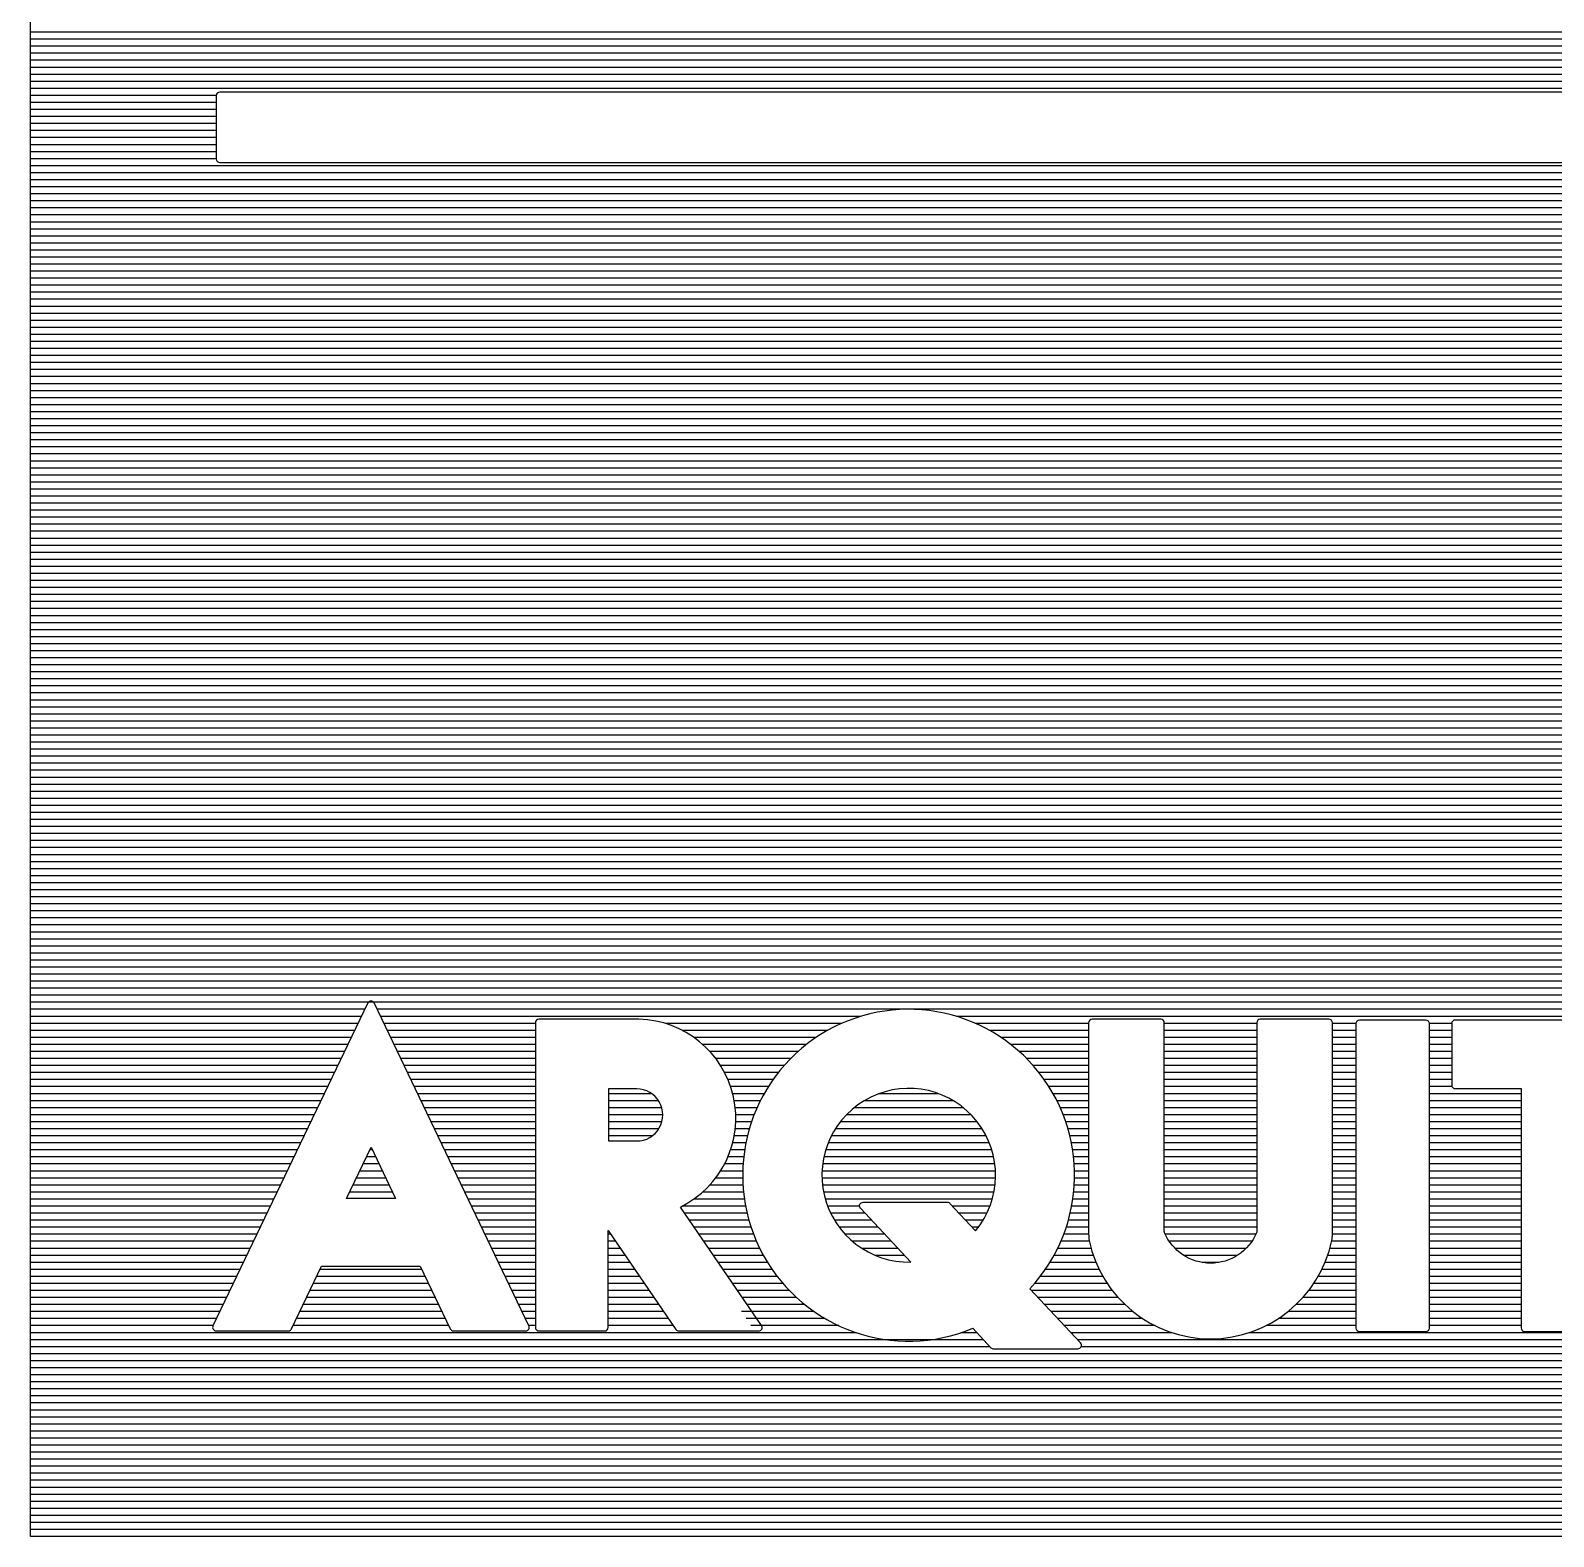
# Model space of a CAD drawing. Extents: x -14 to 107, y -33 to 53.
# Drawn here: x 100.185 to 102.351, y -24.156 to -22.014 of the extents above; entities that cross this region are included whole.
import ezdxf

# ---------------------------------------------------------------- set-up
doc = ezdxf.new("R2010")
doc.units = 0
doc.header["$LTSCALE"] = 1.5
doc.header["$MEASUREMENT"] = 0
doc.layers.add('CARIMBO', color=7, linetype='CONTINUOUS')

msp = doc.modelspace()

# ---------------------------------------------------------------- linework, layer by layer
at = {"layer": 'CARIMBO', "color": 1}
for p, q in [((104.185, -22.0164), (100.185, -22.0164)), ((104.185, -22.0264), (100.185, -22.0264)), ((104.185, -22.0364), (100.185, -22.0364)), ((104.185, -22.0464), (100.185, -22.0464)), ((104.185, -22.0564), (100.185, -22.0564)), ((104.185, -22.0664), (100.185, -22.0664)), ((104.185, -22.0764), (100.185, -22.0764)), ((104.185, -22.0864), (100.185, -22.0864)), ((104.185, -22.0964), (100.185, -22.0964)), ((100.4492, -22.1064), (100.185, -22.1064)), ((100.4492, -22.1164), (100.185, -22.1164)), ((100.4492, -22.1264), (100.185, -22.1264)), ((100.4492, -22.1364), (100.185, -22.1364)), ((100.4492, -22.1464), (100.185, -22.1464)), ((100.4492, -22.1564), (100.185, -22.1564)), ((100.4492, -22.1664), (100.185, -22.1664)), ((100.4492, -22.1764), (100.185, -22.1764)), ((100.4492, -22.1864), (100.185, -22.1864)), ((100.4492, -22.1964), (100.185, -22.1964)), ((104.185, -22.2064), (100.185, -22.2064)), ((104.185, -22.2164), (100.185, -22.2164)), ((104.185, -22.2264), (100.185, -22.2264)), ((104.185, -22.2364), (100.185, -22.2364)), ((104.185, -22.2464), (100.185, -22.2464)), ((104.185, -22.2564), (100.185, -22.2564)), ((104.185, -22.2664), (100.185, -22.2664)), ((104.185, -22.2764), (100.185, -22.2764)), ((104.185, -22.2864), (100.185, -22.2864)), ((104.185, -22.2964), (100.185, -22.2964)), ((104.185, -22.3064), (100.185, -22.3064)), ((104.185, -22.3164), (100.185, -22.3164)), ((104.185, -22.3264), (100.185, -22.3264)), ((104.185, -22.3364), (100.185, -22.3364)), ((104.185, -22.3464), (100.185, -22.3464)), ((104.185, -22.3564), (100.185, -22.3564)), ((104.185, -22.3664), (100.185, -22.3664)), ((104.185, -22.3764), (100.185, -22.3764)), ((104.185, -22.3864), (100.185, -22.3864)), ((104.185, -22.3964), (100.185, -22.3964)), ((104.185, -22.4064), (100.185, -22.4064)), ((104.185, -22.4164), (100.185, -22.4164)), ((104.185, -22.4264), (100.185, -22.4264)), ((104.185, -22.4364), (100.185, -22.4364)), ((104.185, -22.4464), (100.185, -22.4464)), ((104.185, -22.4564), (100.185, -22.4564)), ((104.185, -22.4664), (100.185, -22.4664)), ((104.185, -22.4764), (100.185, -22.4764)), ((104.185, -22.4864), (100.185, -22.4864)), ((104.185, -22.4964), (100.185, -22.4964)), ((104.185, -22.5064), (100.185, -22.5064)), ((104.185, -22.5164), (100.185, -22.5164)), ((104.185, -22.5264), (100.185, -22.5264)), ((104.185, -22.5364), (100.185, -22.5364)), ((104.185, -22.5464), (100.185, -22.5464)), ((104.185, -22.5564), (100.185, -22.5564)), ((104.185, -22.5664), (100.185, -22.5664)), ((104.185, -22.5764), (100.185, -22.5764)), ((104.185, -22.5864), (100.185, -22.5864)), ((104.185, -22.5964), (100.185, -22.5964)), ((104.185, -22.6064), (100.185, -22.6064)), ((104.185, -22.6164), (100.185, -22.6164)), ((104.185, -22.6264), (100.185, -22.6264)), ((104.185, -22.6364), (100.185, -22.6364)), ((104.185, -22.6464), (100.185, -22.6464)), ((104.185, -22.6564), (100.185, -22.6564)), ((104.185, -22.6664), (100.185, -22.6664)), ((104.185, -22.6764), (100.185, -22.6764)), ((104.185, -22.6864), (100.185, -22.6864)), ((104.185, -22.6964), (100.185, -22.6964)), ((104.185, -22.7064), (100.185, -22.7064)), ((104.185, -22.7164), (100.185, -22.7164)), ((104.185, -22.7264), (100.185, -22.7264)), ((104.185, -22.7364), (100.185, -22.7364)), ((104.185, -22.7464), (100.185, -22.7464)), ((104.185, -22.7564), (100.185, -22.7564)), ((104.185, -22.7664), (100.185, -22.7664)), ((104.185, -22.7764), (100.185, -22.7764)), ((104.185, -22.7864), (100.185, -22.7864)), ((104.185, -22.7964), (100.185, -22.7964)), ((104.185, -22.8064), (100.185, -22.8064)), ((104.185, -22.8164), (100.185, -22.8164)), ((104.185, -22.8264), (100.185, -22.8264)), ((104.185, -22.8364), (100.185, -22.8364)), ((104.185, -22.8464), (100.185, -22.8464)), ((104.185, -22.8564), (100.185, -22.8564)), ((104.185, -22.8664), (100.185, -22.8664)), ((104.185, -22.8764), (100.185, -22.8764)), ((104.185, -22.8864), (100.185, -22.8864)), ((104.185, -22.8964), (100.185, -22.8964)), ((104.185, -22.9064), (100.185, -22.9064)), ((104.185, -22.9164), (100.185, -22.9164)), ((104.185, -22.9264), (100.185, -22.9264)), ((104.185, -22.9364), (100.185, -22.9364)), ((104.185, -22.9464), (100.185, -22.9464)), ((104.185, -22.9564), (100.185, -22.9564)), ((104.185, -22.9664), (100.185, -22.9664)), ((104.185, -22.9764), (100.185, -22.9764)), ((104.185, -22.9864), (100.185, -22.9864)), ((104.185, -22.9964), (100.185, -22.9964)), ((104.185, -23.0064), (100.185, -23.0064)), ((104.185, -23.0164), (100.185, -23.0164)), ((104.185, -23.0264), (100.185, -23.0264)), ((104.185, -23.0364), (100.185, -23.0364)), ((104.185, -23.0464), (100.185, -23.0464)), ((104.185, -23.0564), (100.185, -23.0564)), ((104.185, -23.0664), (100.185, -23.0664)), ((104.185, -23.0764), (100.185, -23.0764)), ((104.185, -23.0864), (100.185, -23.0864)), ((104.185, -23.0964), (100.185, -23.0964)), ((104.185, -23.1064), (100.185, -23.1064)), ((104.185, -23.1164), (100.185, -23.1164)), ((104.185, -23.1264), (100.185, -23.1264)), ((104.185, -23.1364), (100.185, -23.1364)), ((104.185, -23.1464), (100.185, -23.1464)), ((104.185, -23.1564), (100.185, -23.1564)), ((104.185, -23.1664), (100.185, -23.1664)), ((104.185, -23.1764), (100.185, -23.1764)), ((104.185, -23.1864), (100.185, -23.1864)), ((104.185, -23.1964), (100.185, -23.1964)), ((104.185, -23.2064), (100.185, -23.2064)), ((104.185, -23.2164), (100.185, -23.2164)), ((104.185, -23.2264), (100.185, -23.2264)), ((104.185, -23.2364), (100.185, -23.2364)), ((104.185, -23.2464), (100.185, -23.2464)), ((104.185, -23.2564), (100.185, -23.2564)), ((104.185, -23.2664), (100.185, -23.2664)), ((104.185, -23.2764), (100.185, -23.2764)), ((104.185, -23.2864), (100.185, -23.2864)), ((104.185, -23.2964), (100.185, -23.2964)), ((104.185, -23.3064), (100.185, -23.3064)), ((104.185, -23.3164), (100.185, -23.3164)), ((104.185, -23.3264), (100.185, -23.3264)), ((104.185, -23.3364), (100.185, -23.3364)), ((104.185, -23.3464), (100.185, -23.3464)), ((104.185, -23.3564), (100.185, -23.3564)), ((104.185, -23.3664), (100.185, -23.3664)), ((104.185, -23.3764), (100.185, -23.3764)), ((104.185, -23.3864), (100.185, -23.3864)), ((104.185, -23.3964), (100.185, -23.3964)), ((100.6604, -23.4064), (100.185, -23.4064)), ((100.6557, -23.4164), (100.185, -23.4164)), ((104.185, -23.4064), (100.6783, -23.4064)), ((101.3662, -23.4164), (100.6831, -23.4164)), ((103.2714, -23.4164), (101.5023, -23.4164)), ((100.6509, -23.4264), (100.185, -23.4264)), ((100.6461, -23.4364), (100.185, -23.4364)), ((100.9032, -23.4264), (100.6879, -23.4264)), ((100.9032, -23.4364), (100.6927, -23.4364)), ((101.3391, -23.4264), (101.088, -23.4264)), ((101.319, -23.4364), (101.1126, -23.4364)), ((101.6902, -23.4264), (101.5294, -23.4264)), ((101.6902, -23.4364), (101.5495, -23.4364)), ((101.9294, -23.4264), (101.7978, -23.4264)), ((101.9294, -23.4364), (101.7978, -23.4364)), ((102.0707, -23.4264), (102.037, -23.4264)), ((102.0707, -23.4364), (102.037, -23.4364)), ((102.2066, -23.4264), (102.1745, -23.4264)), ((102.2066, -23.4364), (102.1745, -23.4364)), ((100.6413, -23.4464), (100.185, -23.4464)), ((100.6365, -23.4564), (100.185, -23.4564)), ((100.9032, -23.4464), (100.6974, -23.4464)), ((100.9032, -23.4564), (100.7022, -23.4564)), ((101.3027, -23.4464), (101.1289, -23.4464)), ((101.2889, -23.4564), (101.1414, -23.4564)), ((101.6902, -23.4464), (101.5658, -23.4464)), ((101.6902, -23.4564), (101.5796, -23.4564)), ((101.9294, -23.4464), (101.7978, -23.4464)), ((101.9294, -23.4564), (101.7978, -23.4564)), ((102.0707, -23.4464), (102.037, -23.4464)), ((102.0707, -23.4564), (102.037, -23.4564)), ((102.2066, -23.4464), (102.1745, -23.4464)), ((102.2066, -23.4564), (102.1745, -23.4564)), ((100.6317, -23.4664), (100.185, -23.4664)), ((100.6269, -23.4764), (100.185, -23.4764)), ((100.9032, -23.4664), (100.707, -23.4664)), ((100.9032, -23.4764), (100.7118, -23.4764)), ((101.277, -23.4664), (101.1515, -23.4664)), ((101.2665, -23.4764), (101.1598, -23.4764)), ((101.6902, -23.4664), (101.5915, -23.4664)), ((101.6902, -23.4764), (101.602, -23.4764)), ((101.9294, -23.4664), (101.7978, -23.4664)), ((101.9294, -23.4764), (101.7978, -23.4764)), ((102.0707, -23.4664), (102.037, -23.4664)), ((102.0707, -23.4764), (102.037, -23.4764)), ((102.2066, -23.4664), (102.1745, -23.4664)), ((102.2066, -23.4764), (102.1745, -23.4764)), ((100.6221, -23.4864), (100.185, -23.4864)), ((100.6173, -23.4964), (100.185, -23.4964)), ((100.6125, -23.5064), (100.185, -23.5064)), ((100.9032, -23.4864), (100.7166, -23.4864)), ((100.9032, -23.4964), (100.7214, -23.4964)), ((100.9032, -23.5064), (100.7262, -23.5064)), ((101.2571, -23.4864), (101.1667, -23.4864)), ((101.2488, -23.4964), (101.1725, -23.4964)), ((101.2413, -23.5064), (101.1772, -23.5064)), ((101.6902, -23.4864), (101.6114, -23.4864)), ((101.6902, -23.4964), (101.6197, -23.4964)), ((101.6902, -23.5064), (101.6272, -23.5064)), ((101.9294, -23.4864), (101.7978, -23.4864)), ((101.9294, -23.4964), (101.7978, -23.4964)), ((101.9294, -23.5064), (101.7978, -23.5064)), ((102.0707, -23.4864), (102.037, -23.4864)), ((102.0707, -23.4964), (102.037, -23.4964)), ((102.0707, -23.5064), (102.037, -23.5064)), ((102.2066, -23.4864), (102.1745, -23.4864)), ((102.2066, -23.4964), (102.1745, -23.4964)), ((102.2066, -23.5064), (102.1745, -23.5064)), ((100.6077, -23.5164), (100.185, -23.5164)), ((100.6029, -23.5264), (100.185, -23.5264)), ((100.9032, -23.5164), (100.731, -23.5164)), ((100.9032, -23.5264), (100.7358, -23.5264)), ((101.0688, -23.5264), (101.0072, -23.5264)), ((101.2347, -23.5164), (101.1809, -23.5164)), ((101.2287, -23.5264), (101.1839, -23.5264)), ((101.477, -23.5264), (101.3915, -23.5264)), ((101.6902, -23.5164), (101.6338, -23.5164)), ((101.6902, -23.5264), (101.6398, -23.5264)), ((101.9294, -23.5164), (101.7978, -23.5164)), ((101.9294, -23.5264), (101.7978, -23.5264)), ((102.0707, -23.5164), (102.037, -23.5164)), ((102.0707, -23.5264), (102.037, -23.5264)), ((102.2071, -23.5164), (102.1745, -23.5164)), ((102.3053, -23.5264), (102.1745, -23.5264)), ((100.5981, -23.5364), (100.185, -23.5364)), ((100.5933, -23.5464), (100.185, -23.5464)), ((100.9032, -23.5364), (100.7406, -23.5364)), ((100.9032, -23.5464), (100.7454, -23.5464)), ((101.0785, -23.5364), (101.0072, -23.5364)), ((101.083, -23.5464), (101.0072, -23.5464)), ((101.2234, -23.5364), (101.1861, -23.5364)), ((101.2186, -23.5464), (101.1875, -23.5464)), ((101.5121, -23.5464), (101.3564, -23.5464)), ((101.4979, -23.5364), (101.3706, -23.5364)), ((101.6902, -23.5364), (101.6451, -23.5364)), ((101.6902, -23.5464), (101.6499, -23.5464)), ((101.9294, -23.5364), (101.7978, -23.5364)), ((101.9294, -23.5464), (101.7978, -23.5464)), ((102.0707, -23.5364), (102.037, -23.5364)), ((102.0707, -23.5464), (102.037, -23.5464)), ((102.3053, -23.5364), (102.1745, -23.5364)), ((102.3053, -23.5464), (102.1745, -23.5464)), ((100.5885, -23.5564), (100.185, -23.5564)), ((100.5837, -23.5664), (100.185, -23.5664)), ((100.9032, -23.5564), (100.7502, -23.5564)), ((100.9032, -23.5664), (100.755, -23.5664)), ((101.0845, -23.5564), (101.0072, -23.5564)), ((101.0832, -23.5664), (101.0072, -23.5664)), ((101.2144, -23.5564), (101.1882, -23.5564)), ((101.2108, -23.5664), (101.1882, -23.5664)), ((101.5317, -23.5664), (101.3367, -23.5664)), ((101.523, -23.5564), (101.3454, -23.5564)), ((101.6902, -23.5564), (101.654, -23.5564)), ((101.6902, -23.5664), (101.6577, -23.5664)), ((101.9294, -23.5564), (101.7978, -23.5564)), ((101.9294, -23.5664), (101.7978, -23.5664)), ((102.0707, -23.5564), (102.037, -23.5564)), ((102.0707, -23.5664), (102.037, -23.5664)), ((102.3053, -23.5564), (102.1745, -23.5564)), ((102.3053, -23.5664), (102.1745, -23.5664)), ((100.5789, -23.5764), (100.185, -23.5764)), ((100.5742, -23.5864), (100.185, -23.5864)), ((100.9032, -23.5764), (100.7598, -23.5764)), ((100.9032, -23.5864), (100.7646, -23.5864)), ((101.0788, -23.5764), (101.0072, -23.5764)), ((101.0695, -23.5864), (101.0072, -23.5864)), ((101.205, -23.5864), (101.186, -23.5864)), ((101.2076, -23.5764), (101.1875, -23.5764)), ((101.5445, -23.5864), (101.324, -23.5864)), ((101.5388, -23.5764), (101.3297, -23.5764)), ((101.6902, -23.5764), (101.6609, -23.5764)), ((101.6902, -23.5864), (101.6635, -23.5864)), ((101.9294, -23.5764), (101.7978, -23.5764)), ((101.9294, -23.5864), (101.7978, -23.5864)), ((102.0707, -23.5764), (102.037, -23.5764)), ((102.0707, -23.5864), (102.037, -23.5864)), ((102.3053, -23.5764), (102.1745, -23.5764)), ((102.3053, -23.5864), (102.1745, -23.5864)), ((100.5694, -23.5964), (100.185, -23.5964)), ((100.5646, -23.6064), (100.185, -23.6064)), ((100.6713, -23.6064), (100.6674, -23.6064)), ((100.9032, -23.5964), (100.7694, -23.5964)), ((100.9032, -23.6064), (100.7741, -23.6064)), ((101.201, -23.6064), (101.1809, -23.6064)), ((101.2027, -23.5964), (101.1838, -23.5964)), ((101.5525, -23.6064), (101.316, -23.6064)), ((101.549, -23.5964), (101.3195, -23.5964)), ((101.6902, -23.5964), (101.6657, -23.5964)), ((101.6902, -23.6064), (101.6675, -23.6064)), ((101.9294, -23.5964), (101.7978, -23.5964)), ((101.9294, -23.6064), (101.7978, -23.6064)), ((102.0707, -23.5964), (102.037, -23.5964)), ((102.0707, -23.6064), (102.037, -23.6064)), ((102.3053, -23.5964), (102.1745, -23.5964)), ((102.3053, -23.6064), (102.1745, -23.6064)), ((100.5598, -23.6164), (100.185, -23.6164)), ((100.555, -23.6264), (100.185, -23.6264)), ((100.5502, -23.6364), (100.185, -23.6364)), ((100.6857, -23.6364), (100.6531, -23.6364)), ((100.6809, -23.6264), (100.6578, -23.6264)), ((100.6761, -23.6164), (100.6626, -23.6164)), ((100.9032, -23.6164), (100.7789, -23.6164)), ((100.9032, -23.6264), (100.7837, -23.6264)), ((100.9032, -23.6364), (100.7885, -23.6364)), ((101.1983, -23.6364), (101.1666, -23.6364)), ((101.1988, -23.6264), (101.1723, -23.6264)), ((101.1997, -23.6164), (101.1771, -23.6164)), ((101.5577, -23.6364), (101.3108, -23.6364)), ((101.5568, -23.6264), (101.3117, -23.6264)), ((101.5551, -23.6164), (101.3134, -23.6164)), ((101.6902, -23.6164), (101.6688, -23.6164)), ((101.6902, -23.6264), (101.6697, -23.6264)), ((101.6902, -23.6364), (101.6702, -23.6364)), ((101.9294, -23.6164), (101.7978, -23.6164)), ((101.9294, -23.6264), (101.7978, -23.6264)), ((101.9294, -23.6364), (101.7978, -23.6364)), ((102.0707, -23.6164), (102.037, -23.6164)), ((102.0707, -23.6264), (102.037, -23.6264)), ((102.0707, -23.6364), (102.037, -23.6364)), ((102.3053, -23.6164), (102.1745, -23.6164)), ((102.3053, -23.6264), (102.1745, -23.6264)), ((102.3053, -23.6364), (102.1745, -23.6364)), ((100.5454, -23.6464), (100.185, -23.6464)), ((100.5406, -23.6564), (100.185, -23.6564)), ((100.6953, -23.6564), (100.6435, -23.6564)), ((100.6905, -23.6464), (100.6483, -23.6464)), ((100.9032, -23.6464), (100.7933, -23.6464)), ((100.9032, -23.6564), (100.7981, -23.6564)), ((101.1986, -23.6564), (101.1513, -23.6564)), ((101.1983, -23.6464), (101.1597, -23.6464)), ((101.5578, -23.6464), (101.3107, -23.6464)), ((101.5571, -23.6564), (101.3114, -23.6564)), ((101.6902, -23.6564), (101.6699, -23.6564)), ((101.6902, -23.6464), (101.6702, -23.6464)), ((101.9294, -23.6464), (101.7978, -23.6464)), ((101.9294, -23.6564), (101.7978, -23.6564)), ((102.0707, -23.6464), (102.037, -23.6464)), ((102.0707, -23.6564), (102.037, -23.6564)), ((102.3053, -23.6464), (102.1745, -23.6464)), ((102.3053, -23.6564), (102.1745, -23.6564)), ((100.5358, -23.6664), (100.185, -23.6664)), ((100.531, -23.6764), (100.185, -23.6764)), ((100.7, -23.6664), (100.6387, -23.6664)), ((100.9032, -23.6664), (100.8029, -23.6664)), ((100.9032, -23.6764), (100.8077, -23.6764)), ((101.2007, -23.6764), (101.1286, -23.6764)), ((101.1994, -23.6664), (101.1412, -23.6664)), ((101.5555, -23.6664), (101.313, -23.6664)), ((101.5531, -23.6764), (101.3154, -23.6764)), ((101.6902, -23.6764), (101.6678, -23.6764)), ((101.6902, -23.6664), (101.669, -23.6664)), ((101.9294, -23.6664), (101.7978, -23.6664)), ((101.9294, -23.6764), (101.7978, -23.6764)), ((102.0707, -23.6664), (102.037, -23.6664)), ((102.0707, -23.6764), (102.037, -23.6764)), ((102.3053, -23.6664), (102.1745, -23.6664)), ((102.3053, -23.6764), (102.1745, -23.6764)), ((100.5262, -23.6864), (100.185, -23.6864)), ((100.5214, -23.6964), (100.185, -23.6964)), ((100.9032, -23.6864), (100.8125, -23.6864)), ((100.9032, -23.6964), (100.8173, -23.6964)), ((101.2024, -23.6864), (101.1122, -23.6864)), ((101.2045, -23.6964), (101.1157, -23.6964)), ((101.3643, -23.6864), (101.3187, -23.6864)), ((101.3723, -23.6964), (101.323, -23.6964)), ((101.5498, -23.6864), (101.4966, -23.6864)), ((101.5454, -23.6964), (101.506, -23.6964)), ((101.6902, -23.6964), (101.664, -23.6964)), ((101.6902, -23.6864), (101.6661, -23.6864)), ((101.9294, -23.6864), (101.7978, -23.6864)), ((101.9294, -23.6964), (101.7978, -23.6964)), ((102.0707, -23.6864), (102.037, -23.6864)), ((102.0707, -23.6964), (102.037, -23.6964)), ((102.3053, -23.6864), (102.1745, -23.6864)), ((102.3053, -23.6964), (102.1745, -23.6964)), ((100.5166, -23.7064), (100.185, -23.7064)), ((100.5118, -23.7164), (100.185, -23.7164)), ((100.9032, -23.7064), (100.8221, -23.7064)), ((100.9032, -23.7164), (100.8269, -23.7164)), ((101.2071, -23.7064), (101.1225, -23.7064)), ((101.2101, -23.7164), (101.1294, -23.7164)), ((101.3817, -23.7064), (101.3285, -23.7064)), ((101.391, -23.7164), (101.3352, -23.7164)), ((101.54, -23.7064), (101.5153, -23.7064)), ((101.5333, -23.7164), (101.5247, -23.7164)), ((101.6902, -23.7164), (101.6584, -23.7164)), ((101.6902, -23.7064), (101.6614, -23.7064)), ((101.9294, -23.7064), (101.7978, -23.7064)), ((101.9294, -23.7164), (101.7978, -23.7164)), ((102.0707, -23.7064), (102.037, -23.7064)), ((102.0707, -23.7164), (102.037, -23.7164)), ((102.3053, -23.7064), (102.1745, -23.7064)), ((102.3053, -23.7164), (102.1745, -23.7164)), ((100.507, -23.7264), (100.185, -23.7264)), ((100.5022, -23.7364), (100.185, -23.7364)), ((100.9032, -23.7264), (100.8317, -23.7264)), ((100.9032, -23.7364), (100.8365, -23.7364)), ((101.0105, -23.7264), (101.0068, -23.7264)), ((101.0174, -23.7364), (101.0068, -23.7364)), ((101.2137, -23.7264), (101.1362, -23.7264)), ((101.2177, -23.7364), (101.143, -23.7364)), ((101.4004, -23.7264), (101.3436, -23.7264)), ((101.4097, -23.7364), (101.354, -23.7364)), ((101.6914, -23.7364), (101.6507, -23.7364)), ((101.6902, -23.7264), (101.6548, -23.7264)), ((101.928, -23.7264), (101.7991, -23.7264)), ((101.9223, -23.7364), (101.8048, -23.7364)), ((102.0707, -23.7364), (102.0358, -23.7364)), ((102.0707, -23.7264), (102.037, -23.7264)), ((102.3053, -23.7264), (102.1745, -23.7264)), ((102.3053, -23.7364), (102.1745, -23.7364)), ((100.4975, -23.7464), (100.185, -23.7464)), ((100.4927, -23.7564), (100.185, -23.7564)), ((100.4879, -23.7664), (100.185, -23.7664)), ((100.9032, -23.7464), (100.8413, -23.7464)), ((100.9032, -23.7564), (100.8461, -23.7564)), ((100.9032, -23.7664), (100.8509, -23.7664)), ((101.0242, -23.7464), (101.0068, -23.7464)), ((101.031, -23.7564), (101.0068, -23.7564)), ((101.0379, -23.7664), (101.0068, -23.7664)), ((101.2224, -23.7464), (101.1499, -23.7464)), ((101.2276, -23.7564), (101.1567, -23.7564)), ((101.2334, -23.7664), (101.1635, -23.7664)), ((101.4191, -23.7464), (101.3674, -23.7464)), ((101.4284, -23.7564), (101.3865, -23.7564)), ((101.7008, -23.7664), (101.6351, -23.7664)), ((101.697, -23.7564), (101.6409, -23.7564)), ((101.6938, -23.7464), (101.6461, -23.7464)), ((101.9141, -23.7464), (101.8131, -23.7464)), ((101.9017, -23.7564), (101.8255, -23.7564)), ((101.876, -23.7664), (101.8512, -23.7664)), ((102.0707, -23.7664), (102.0264, -23.7664)), ((102.0707, -23.7564), (102.0302, -23.7564)), ((102.0707, -23.7464), (102.0333, -23.7464)), ((102.3053, -23.7464), (102.1745, -23.7464)), ((102.3053, -23.7564), (102.1745, -23.7564)), ((102.3053, -23.7664), (102.1745, -23.7664)), ((100.4831, -23.7764), (100.185, -23.7764)), ((100.4783, -23.7864), (100.185, -23.7864)), ((100.7465, -23.7864), (100.5922, -23.7864)), ((100.7417, -23.7764), (100.597, -23.7764)), ((100.9032, -23.7764), (100.8556, -23.7764)), ((100.9032, -23.7864), (100.8604, -23.7864)), ((101.0447, -23.7764), (101.0068, -23.7764)), ((101.0515, -23.7864), (101.0068, -23.7864)), ((101.24, -23.7764), (101.1704, -23.7764)), ((101.2472, -23.7864), (101.1772, -23.7864)), ((101.7106, -23.7864), (101.6212, -23.7864)), ((101.7053, -23.7764), (101.6285, -23.7764)), ((102.0707, -23.7864), (102.0166, -23.7864)), ((102.0707, -23.7764), (102.0219, -23.7764)), ((102.3053, -23.7764), (102.1745, -23.7764)), ((102.3053, -23.7864), (102.1745, -23.7864)), ((100.4735, -23.7964), (100.185, -23.7964)), ((100.4687, -23.8064), (100.185, -23.8064)), ((100.7561, -23.8064), (100.5826, -23.8064)), ((100.7513, -23.7964), (100.5874, -23.7964)), ((100.9032, -23.7964), (100.8652, -23.7964)), ((100.9032, -23.8064), (100.87, -23.8064)), ((101.0584, -23.7964), (101.0068, -23.7964)), ((101.0652, -23.8064), (101.0068, -23.8064)), ((101.2554, -23.7964), (101.184, -23.7964)), ((101.2645, -23.8064), (101.1909, -23.8064)), ((101.7239, -23.8064), (101.6088, -23.8064)), ((101.7168, -23.7964), (101.6131, -23.7964)), ((102.0707, -23.8064), (102.0032, -23.8064)), ((102.0707, -23.7964), (102.0104, -23.7964)), ((102.3053, -23.7964), (102.1745, -23.7964)), ((102.3053, -23.8064), (102.1745, -23.8064)), ((100.4639, -23.8164), (100.185, -23.8164)), ((100.4591, -23.8264), (100.185, -23.8264)), ((100.7657, -23.8264), (100.5731, -23.8264)), ((100.7609, -23.8164), (100.5778, -23.8164)), ((100.9032, -23.8164), (100.8748, -23.8164)), ((100.9032, -23.8264), (100.8796, -23.8264)), ((101.072, -23.8164), (101.0068, -23.8164)), ((101.0789, -23.8264), (101.0068, -23.8264)), ((101.2748, -23.8164), (101.1977, -23.8164)), ((101.2864, -23.8264), (101.2046, -23.8264)), ((101.7322, -23.8164), (101.6182, -23.8164)), ((101.7419, -23.8264), (101.6276, -23.8264)), ((102.0707, -23.8264), (101.9852, -23.8264)), ((102.0707, -23.8164), (101.9949, -23.8164)), ((102.3053, -23.8164), (102.1745, -23.8164)), ((102.3053, -23.8264), (102.1745, -23.8264)), ((100.4543, -23.8364), (100.185, -23.8364)), ((100.4495, -23.8464), (100.185, -23.8464)), ((100.7753, -23.8464), (100.5635, -23.8464)), ((100.7705, -23.8364), (100.5683, -23.8364)), ((100.9032, -23.8364), (100.8844, -23.8364)), ((100.9032, -23.8464), (100.8892, -23.8464)), ((101.0857, -23.8364), (101.0068, -23.8364)), ((101.0925, -23.8464), (101.0068, -23.8464)), ((101.2998, -23.8364), (101.1962, -23.8364)), ((101.3155, -23.8464), (101.203, -23.8464)), ((101.7534, -23.8364), (101.6369, -23.8364)), ((101.7672, -23.8464), (101.6463, -23.8464)), ((102.0707, -23.8464), (101.96, -23.8464)), ((102.0707, -23.8364), (101.9738, -23.8364)), ((102.3053, -23.8364), (102.1745, -23.8364)), ((102.3053, -23.8464), (102.1745, -23.8464)), ((100.4447, -23.8564), (100.185, -23.8564)), ((101.3599, -23.8664), (100.185, -23.8664)), ((100.78, -23.8564), (100.5587, -23.8564)), ((100.9032, -23.8564), (100.894, -23.8564)), ((101.0994, -23.8564), (101.0068, -23.8564)), ((101.3347, -23.8564), (101.2098, -23.8564)), ((101.5313, -23.8664), (101.5086, -23.8664)), ((101.7846, -23.8564), (101.6556, -23.8564)), ((101.8089, -23.8664), (101.665, -23.8664)), ((103.2702, -23.8664), (101.9183, -23.8664)), ((102.0707, -23.8564), (101.9426, -23.8564)), ((102.3053, -23.8564), (102.1745, -23.8564)), ((101.5407, -23.8764), (100.185, -23.8764)), ((101.55, -23.8864), (100.185, -23.8864)), ((104.185, -23.8964), (100.185, -23.8964)), ((103.3109, -23.8764), (101.6743, -23.8764)), ((104.185, -23.8864), (101.6795, -23.8864)), ((104.185, -23.9064), (100.185, -23.9064)), ((104.185, -23.9164), (100.185, -23.9164)), ((104.185, -23.9264), (100.185, -23.9264)), ((104.185, -23.9364), (100.185, -23.9364)), ((104.185, -23.9464), (100.185, -23.9464)), ((104.185, -23.9564), (100.185, -23.9564)), ((104.185, -23.9664), (100.185, -23.9664)), ((104.185, -23.9764), (100.185, -23.9764)), ((104.185, -23.9864), (100.185, -23.9864)), ((104.185, -23.9964), (100.185, -23.9964)), ((104.185, -24.0064), (100.185, -24.0064)), ((104.185, -24.0164), (100.185, -24.0164)), ((104.185, -24.0264), (100.185, -24.0264)), ((104.185, -24.0364), (100.185, -24.0364)), ((104.185, -24.0464), (100.185, -24.0464)), ((104.185, -24.0564), (100.185, -24.0564)), ((104.185, -24.0664), (100.185, -24.0664)), ((104.185, -24.0764), (100.185, -24.0764)), ((104.185, -24.0864), (100.185, -24.0864)), ((104.185, -24.0964), (100.185, -24.0964)), ((104.185, -24.1064), (100.185, -24.1064)), ((104.185, -24.1164), (100.185, -24.1164)), ((104.185, -24.1264), (100.185, -24.1264)), ((104.185, -24.1364), (100.185, -24.1364)), ((104.185, -24.1464), (100.185, -24.1464))]:
    msp.add_line(p, q, dxfattribs=at)
at = {"layer": 'CARIMBO'}
for points in [[(100.185, -24.1564), (100.185, -20.4675), (104.185, -20.4675), (104.185, -24.1564)], [(100.6694, -23.6024), (100.7044, -23.6755), (100.6694, -23.6755), (100.6343, -23.6755)]]:
    msp.add_lwpolyline(points, close=True, dxfattribs=at)
for points in [[(100.4542, -22.2016), (103.9153, -22.2016, 0.414214), (103.9203, -22.1966), (103.9203, -22.1066, 0.414214), (103.9153, -22.1016), (100.4542, -22.1016, 0.414214), (100.4492, -22.1066), (100.4492, -22.1966, 0.414214)], [(100.5992, -23.7717), (100.7395, -23.7717), (100.7822, -23.8609, 0.288573), (100.7867, -23.8638), (100.8896, -23.8638, 0.552104), (100.8941, -23.8566), (100.6739, -23.3972, 0.629574), (100.6649, -23.3972), (100.4446, -23.8566, 0.552104), (100.4491, -23.8638), (100.552, -23.8638, 0.288573), (100.5565, -23.8609)], [(101.6749, -23.8893, 0.656159), (101.6786, -23.8809), (101.6064, -23.8038, 9.465562), (101.5254, -23.8601), (101.5513, -23.8877, 0.207613), (101.555, -23.8893)], [(101.0068, -23.8589), (101.0068, -23.7209), (101.103, -23.8617, 0.247709), (101.1071, -23.8639), (101.2207, -23.8639, 0.602937), (101.2248, -23.8561), (101.1097, -23.6876, 0.784567), (101.0506, -23.4205), (100.9082, -23.4205, 0.414214), (100.9032, -23.4255), (100.9032, -23.8589, 0.414214), (100.9082, -23.8639), (101.0018, -23.8639, 0.414214)], [(102.037, -23.4254, 0.414214), (102.032, -23.4204), (101.9344, -23.4204, 0.414214), (101.9294, -23.4254), (101.9294, -23.7222, -0.100659), (101.929, -23.7242, -0.661988), (101.7982, -23.7242, -0.100659), (101.7978, -23.7222), (101.7978, -23.4254, 0.414214), (101.7928, -23.4204), (101.6952, -23.4204, 0.414214), (101.6902, -23.4254), (101.6902, -23.7262, 0.052113), (101.6911, -23.7353, 0.810758), (102.036, -23.7353, 0.052113), (102.037, -23.7262)], [(102.0757, -23.865, -0.414214), (102.0707, -23.86), (102.0707, -23.4265, -0.414214), (102.0757, -23.4215), (102.1695, -23.4215, -0.414214), (102.1745, -23.4265), (102.1745, -23.86, -0.414214), (102.1695, -23.865)], [(102.4029, -23.8596), (102.4029, -23.5192), (102.4967, -23.5192, 0.414214), (102.5017, -23.5142), (102.5017, -23.4266, 0.414214), (102.4967, -23.4216), (102.2116, -23.4216, 0.414214), (102.2066, -23.4266), (102.2066, -23.5142, 0.414214), (102.2116, -23.5192), (102.3053, -23.5192), (102.3053, -23.8596, 0.414214), (102.3103, -23.8646), (102.3979, -23.8646, 0.414214)], [(101.0473, -23.5196), (101.0072, -23.5196), (101.0072, -23.5937), (101.0473, -23.5937, 1.003128)], [(101.4892, -23.6808, -0.207613), (101.4929, -23.6824), (101.5293, -23.7214, 4.622683), (101.4374, -23.7659), (101.3656, -23.6892, -0.656159), (101.3693, -23.6808)]]:
    msp.add_lwpolyline(points, format="xyb", close=True, dxfattribs=at)

doc.saveas('drawing.dxf')
